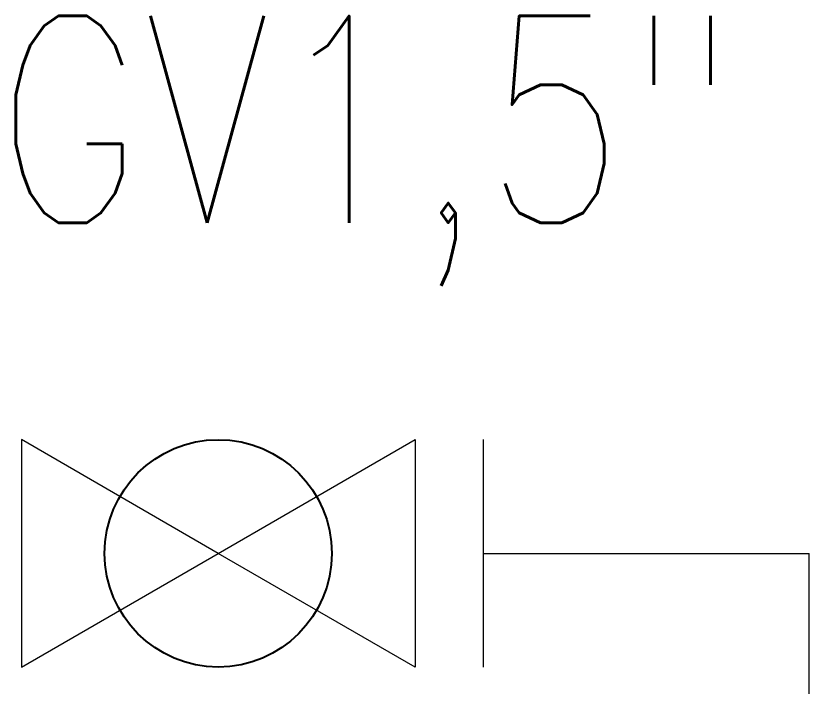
# Model space of a CAD drawing. Extents: x -29512 to 147477, y -5232 to 39709.
# Drawn here: x 140817.806 to 140820.684, y 9107.972 to 9110.402 of the extents above; entities that cross this region are included whole.
import ezdxf

# ---------------------------------------------------------------- set-up
doc = ezdxf.new("R2010")
doc.units = 0
doc.layers.get('0').update_dxf_attribs({"linetype": 'CONTINUOUS'})
doc.layers.add('FITTING', color=7, linetype='CONTINUOUS', lineweight=13)
doc.layers.add('TAG', color=140, linetype='CONTINUOUS', lineweight=13)
doc.layers.add('HATCH', color=4, linetype='CONTINUOUS')
doc.styles.add('Romans100', font='romans.shx', dxfattribs={"width": 0.8, "height": 200})

msp = doc.modelspace()

# ---------------------------------------------------------------- linework, layer by layer
at = {"color": 6, "lineweight": 20}
for p in [(140819.5017, 9108.4535), (140820.6838, 9106.8782)]:
    msp.add_line(p, (140820.6838, 9108.4535), dxfattribs=at)
at = {"layer": 'FITTING', "lineweight": 20}
msp.add_line((140819.5017, 9108.8657), (140819.5017, 9108.0414), dxfattribs=at)
for points in [[(140818.5406, 9108.4535), (140817.8267, 9108.8657), (140817.8267, 9108.0414)], [(140818.5406, 9108.4535), (140819.2544, 9108.8657), (140819.2544, 9108.0414)]]:
    msp.add_lwpolyline(points, close=True, dxfattribs=at)
at = {"layer": 'HATCH', "color": 7}
msp.add_circle((140818.5406, 9108.4535), 0.4121, dxfattribs=at)

# ---------------------------------------------------------------- texts
at = {"layer": 'TAG', "color": 6, "lineweight": 20, "insert": (140819.0793, 9109.9128), "char_height": 0.75, "width": 7.302947, "attachment_point": 5, "style": 'Romans100'}
msp.add_mtext('{GV1,5"}', dxfattribs=at)

doc.saveas('drawing.dxf')
